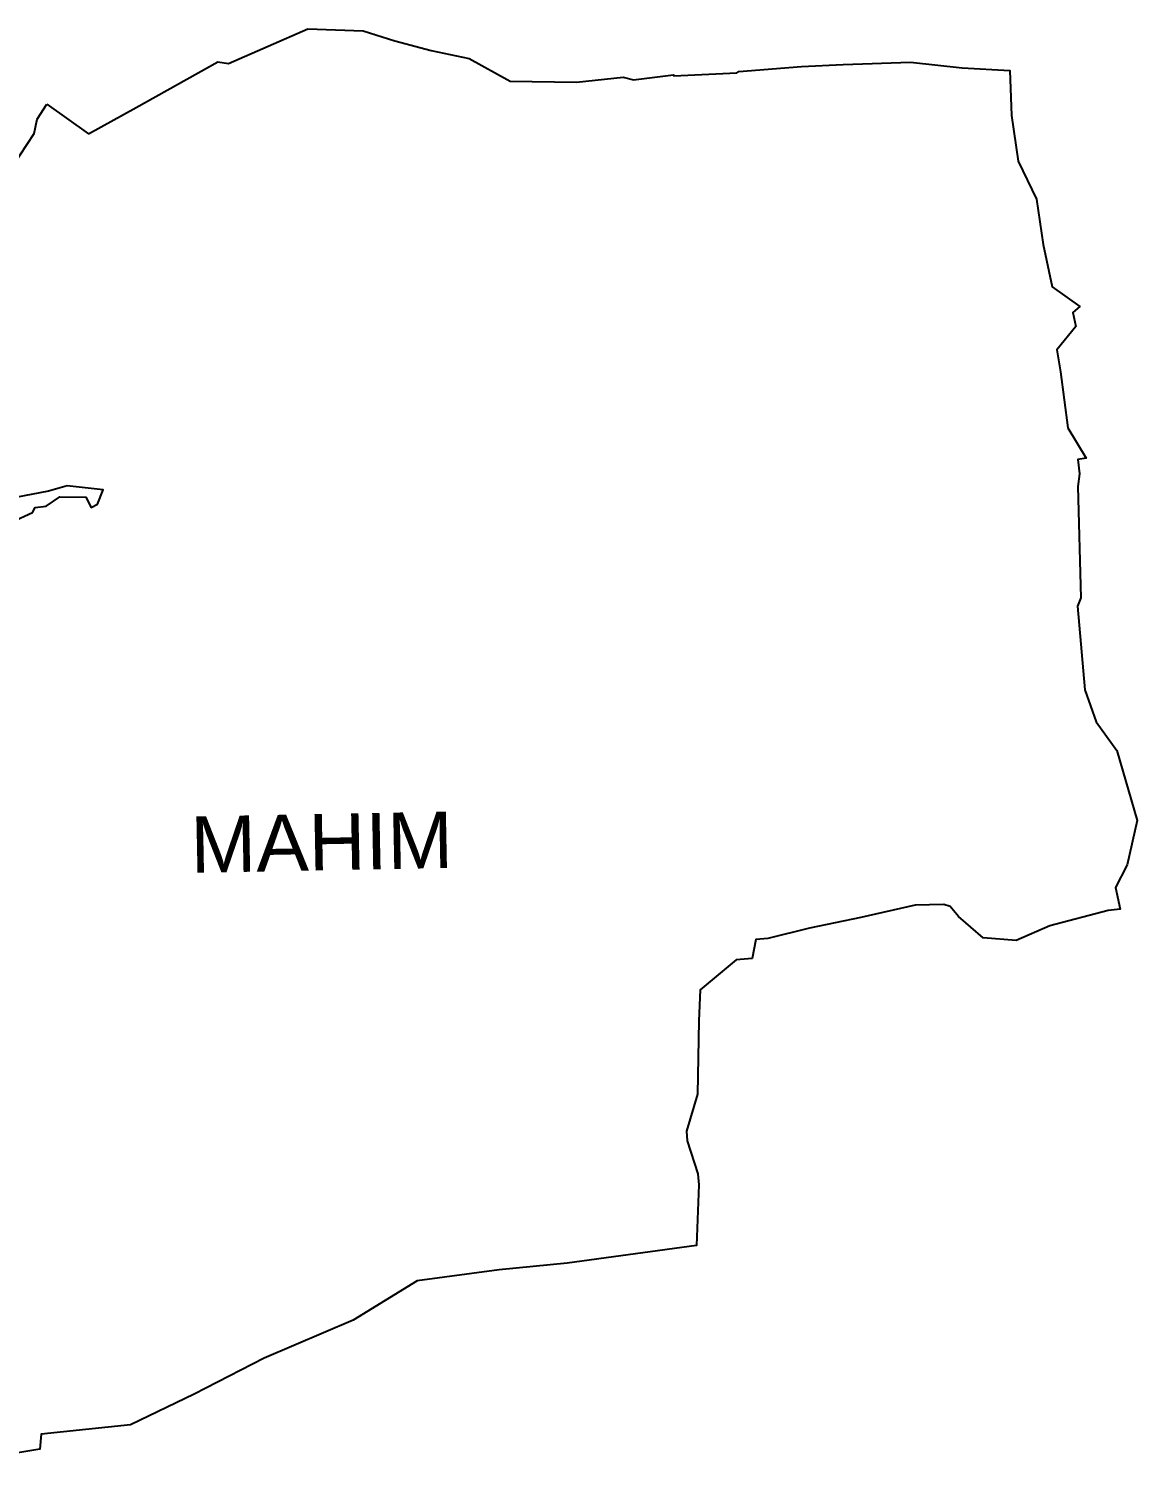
# Model space of a CAD drawing. Header units: metres. Extents: x 259750 to 267842, y 2170940 to 2178220.
# Drawn here: x 262915 to 267842, y 2171850 to 2178220 of the extents above; entities that cross this region are included whole.
import ezdxf

# ---------------------------------------------------------------- set-up
doc = ezdxf.new("R2010")
doc.units = ezdxf.units.M
doc.layers.add('village', color=3, linetype='Continuous')
doc.layers.add('VILLAGE NAME', color=250, linetype='Continuous')

msp = doc.modelspace()

# ---------------------------------------------------------------- linework, layer by layer
at = {"color": 6}
msp.add_lwpolyline([(262995.6, 2177885.2), (263180.4, 2177752.6)], dxfattribs=at)
at = {"layer": 'village', "color": 6}
for points in [[(263180.4, 2177752.6, 0), (263392.9, 2177869.7, 0), (263754.9, 2178073.5, 0), (263802.3, 2178065.1, 0), (264156, 2178220.2, 0), (264401.1, 2178210.1, 0), (264541.6, 2178166.6, 0), (264703.5, 2178122.6, 0), (264871.9, 2178088.4, 0), (265053.8, 2177986.3, 0), (265349.1, 2177983.1, 0), (265557, 2178004.5, 0), (265603.1, 2177992.6, 0), (265780.5, 2178014.6, 0), (265782.1, 2178010.4, 0), (266061.4, 2178024.3, 0), (266071, 2178030.5, 0), (266348.8, 2178051.8, 0), (266534.8, 2178061.3, 0), (266833, 2178071.5, 0), (267063.5, 2178046.1, 0), (267275.8, 2178033.9, 0), (267281.8, 2177834, 0), (267312.3, 2177632, 0), (267393.6, 2177461.9, 0), (267423.4, 2177261.4, 0), (267463, 2177072.9, 0), (267586.1, 2176985.4, 0), (267555.6, 2176958.3, 0), (267567.8, 2176897.1, 0), (267484, 2176793.3, 0), (267500.8, 2176695, 0), (267532.7, 2176445.9, 0), (267613.8, 2176311.6, 0), (267577, 2176306.2, 0), (267584.4, 2176242.8, 0), (267577.1, 2176185.3, 0), (267591, 2175691.7, 0), (267575.6, 2175653.8, 0), (267608.2, 2175282.9, 0), (267659.5, 2175140, 0), (267751.1, 2175012.2, 0), (267841.7, 2174702, 0)], [(262845.2, 2177611.9, 0), (262939.2, 2177753.9, 0), (262951.7, 2177818.4, 0), (262995.6, 2177885.2, 0)], [(262842, 2176028.5, 0), (262931, 2176069.9, 0), (262943.2, 2176091.8, 0), (262992.5, 2176098.7, 0), (263053.1, 2176139.2, 0), (263168.5, 2176138.7, 0), (263191.7, 2176093.2, 0), (263221.2, 2176107.4, 0), (263245.1, 2176171.5, 0), (263085.5, 2176189.5, 0), (263003.3, 2176164.5, 0), (262746.8, 2176116.7, 0)], [(267841.7, 2174702, 0), (267796, 2174505.2, 0), (267744.9, 2174404, 0), (267765, 2174307.8, 0), (267712, 2174302.2, 0), (267452.8, 2174233.7, 0), (267303.4, 2174168.4, 0), (267157.2, 2174181.1, 0), (267047.6, 2174274.8, 0), (267009.9, 2174318.9, 0), (266981.6, 2174328.6, 0), (266854.8, 2174324.8, 0), (266612.5, 2174270.3, 0), (266384.1, 2174222.7, 0), (266199.6, 2174176.8, 0), (266146.9, 2174172.6, 0), (266130, 2174087.8, 0), (266059.6, 2174082.8, 0), (265898.8, 2173949.7, 0), (265893.3, 2173811.5, 0), (265887.5, 2173485.2, 0), (265837.5, 2173321.1, 0), (265841.3, 2173278.3, 0), (265888.5, 2173132.1, 0), (265892.7, 2173082.2, 0), (265882.5, 2172813.4, 0), (265307.4, 2172734.2, 0), (265006.2, 2172705.1, 0), (264640.9, 2172655.6, 0), (264356.3, 2172481.4, 0), (263961.3, 2172312.5, 0), (263650, 2172153.2, 0), (263367.9, 2172016.2, 0), (262970.6, 2171974.3, 0), (262964, 2171908.2, 0), (262616.1, 2171849.8, 0)]]:
    msp.add_polyline3d(points, dxfattribs=at)

# ---------------------------------------------------------------- texts
at = {"layer": 'VILLAGE NAME', "insert": (263631.4, 2174719.3), "char_height": 250.513, "attachment_point": 1, "rotation": 1.10283}
msp.add_mtext_dynamic_manual_height_columns('{\\fArial|b0|i0|c0|p34;MAHIM}', width=1674.558, gutter_width=1252.6, heights=[0], dxfattribs=at)

doc.saveas('drawing.dxf')
